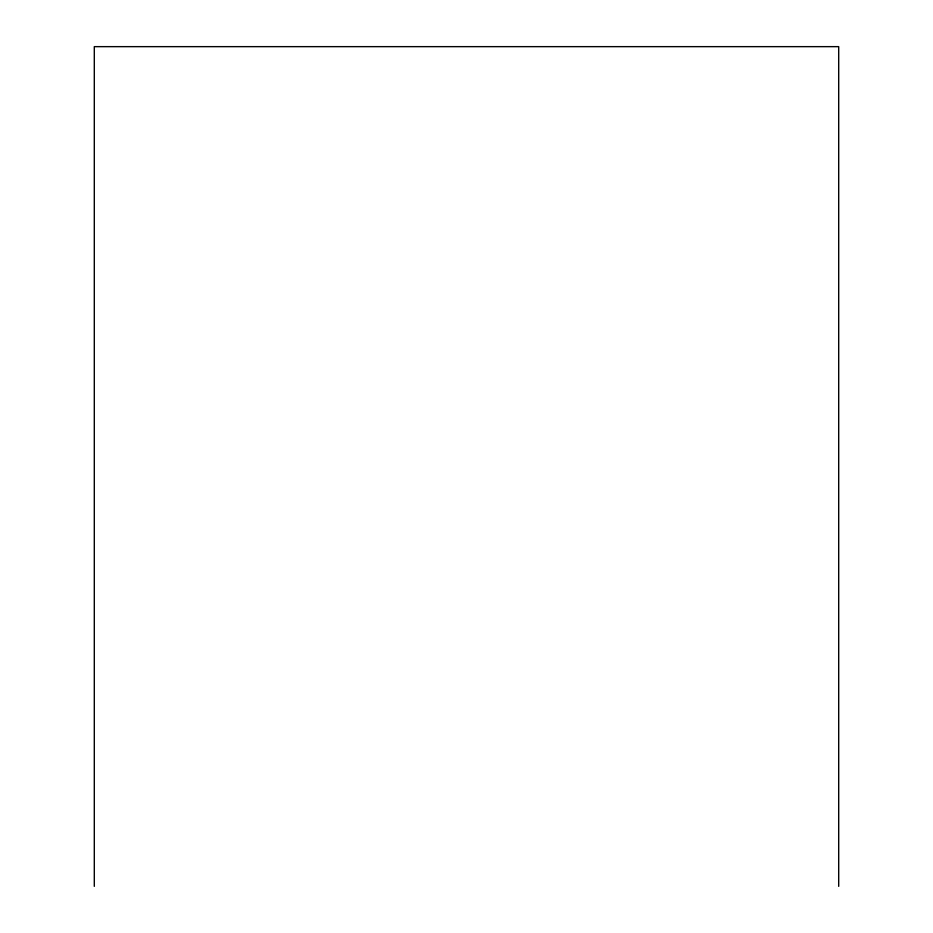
<?xml version="1.0" encoding="UTF-8"?>
<svg xmlns="http://www.w3.org/2000/svg" width="933" height="933" viewBox="0 0 933 933"><rect width="100%" height="100%" fill="white"/><g stroke="black" fill="none" stroke-linecap="round" stroke-linejoin="round"><path stroke-width="1.4" d="M838.697 886.35L838.697 46.65L94.303 46.65L94.303 886.35"/></g></svg>
